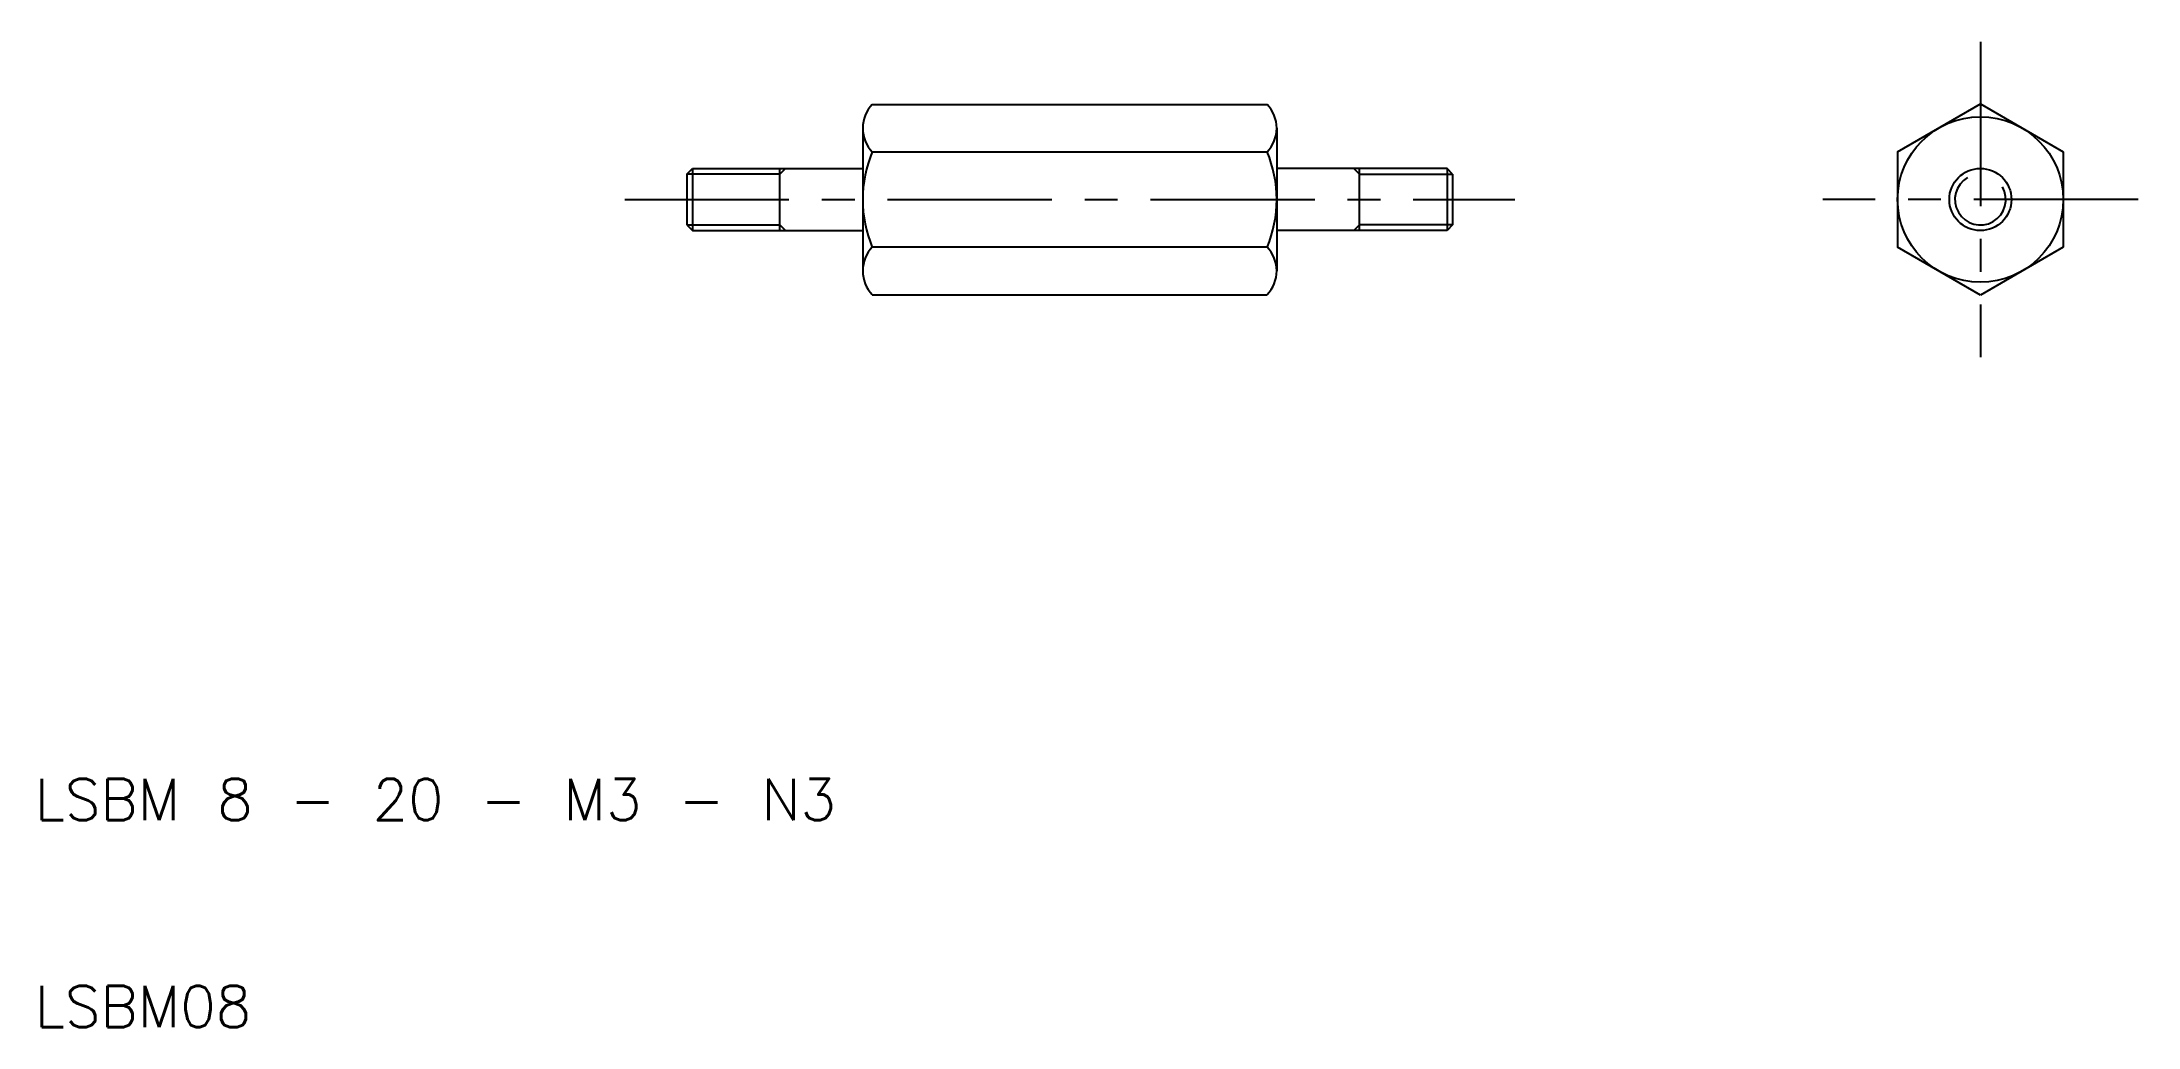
# Model space of a CAD drawing. Extents: x 10 to 112, y 10 to 58.
import ezdxf

# ---------------------------------------------------------------- set-up
doc = ezdxf.new("R2010")
doc.units = 0
doc.header["$LTSCALE"] = 0.25
doc.linetypes.add('CENTER', pattern=[50.8, 31.75, -6.35, 6.35, -6.35])
doc.layers.get('0').update_dxf_attribs({"linetype": 'CONTINUOUS'})
doc.layers.add('CENTER', color=1, linetype='CENTER')
doc.styles.get("Standard").update_dxf_attribs({"font": 'txt.shx', "bigfont": 'extfont.shx'})

msp = doc.modelspace()

# ---------------------------------------------------------------- linework, layer by layer
for p, q in [((50.46, 54.6), (69.54, 54.6)), ((100, 52.31), (104, 54.62)), ((104, 54.62), (108, 52.31)), ((50, 53.45), (50, 51.5)), ((70, 53.45), (70, 51.5)), ((50.46, 52.31), (69.54, 52.31)), ((100, 52.31), (100, 47.69)), ((108, 52.31), (108, 47.69)), ((41.5, 51.23), (41.77, 51.5)), ((41.5, 51.23), (41.5, 48.77)), ((41.77, 51.5), (50, 51.5)), ((41.77, 51.5), (41.77, 48.5)), ((46, 48.5), (46, 51.5)), ((50, 51.5), (50, 48.5)), ((78.23, 51.5), (70, 51.5)), ((70, 51.5), (70, 48.5)), ((74, 48.5), (74, 51.5)), ((78.23, 51.5), (78.23, 48.5)), ((78.5, 51.23), (78.23, 51.5)), ((78.5, 51.23), (78.5, 48.77)), ((41.5, 48.77), (41.77, 48.5)), ((78.5, 48.77), (78.23, 48.5)), ((41.77, 48.5), (50, 48.5)), ((50, 48.5), (50, 46.55)), ((69.54, 47.69), (50.46, 47.69)), ((78.23, 48.5), (70, 48.5)), ((70, 48.5), (70, 46.55)), ((104, 45.38), (100, 47.69)), ((108, 47.69), (104, 45.38)), ((50.46, 45.4), (69.54, 45.4))]:
    msp.add_line(p, q)
at = {"color": 3}
for p, q in [((46, 51.23), (41.5, 51.23)), ((46, 51.23), (46.27, 51.5)), ((74, 51.23), (73.73, 51.5)), ((74, 51.23), (78.5, 51.23)), ((41.5, 48.77), (46, 48.77)), ((46, 48.77), (46.27, 48.5)), ((74, 48.77), (73.73, 48.5)), ((78.5, 48.77), (74, 48.77))]:
    msp.add_line(p, q, dxfattribs=at)
for radius in [4, 1.5]:
    msp.add_circle((104, 50), radius)
for centre, radius, start, end in [((51.66, 53.45), 1.66, 136.2351, 180), ((68.34, 53.45), 1.66, 0, 43.7649), ((51.66, 53.45), 1.66, 180, 223.7649), ((68.34, 53.45), 1.66, 316.2351, 0), ((56.03, 50), 6.03, 157.4699, 202.5301), ((63.97, 50), 6.03, 337.4699, 22.5301), ((51.66, 46.55), 1.66, 136.2351, 180), ((68.34, 46.55), 1.66, 0, 43.7649), ((51.66, 46.55), 1.66, 180, 223.7649), ((68.34, 46.55), 1.66, 316.2351, 0)]:
    msp.add_arc(centre, radius, start, end)
msp.add_arc((104, 50), 1.23, 120, 30, dxfattribs=at)
at = {"layer": 'CENTER', "color": 1, "linetype": 'CENTER'}
for p, q in [((104, 57.62), (104, 42.38)), ((38.5, 50), (81.5, 50)), ((111.62, 50), (96.38, 50))]:
    msp.add_line(p, q, dxfattribs=at)

# ---------------------------------------------------------------- texts
for s, p in [('LSBM 8 - 20 - M3 - N3', (10, 20)), ('LSBM08', (10, 10))]:
    msp.add_text(s, height=2).set_placement(p)

doc.saveas('drawing.dxf')
